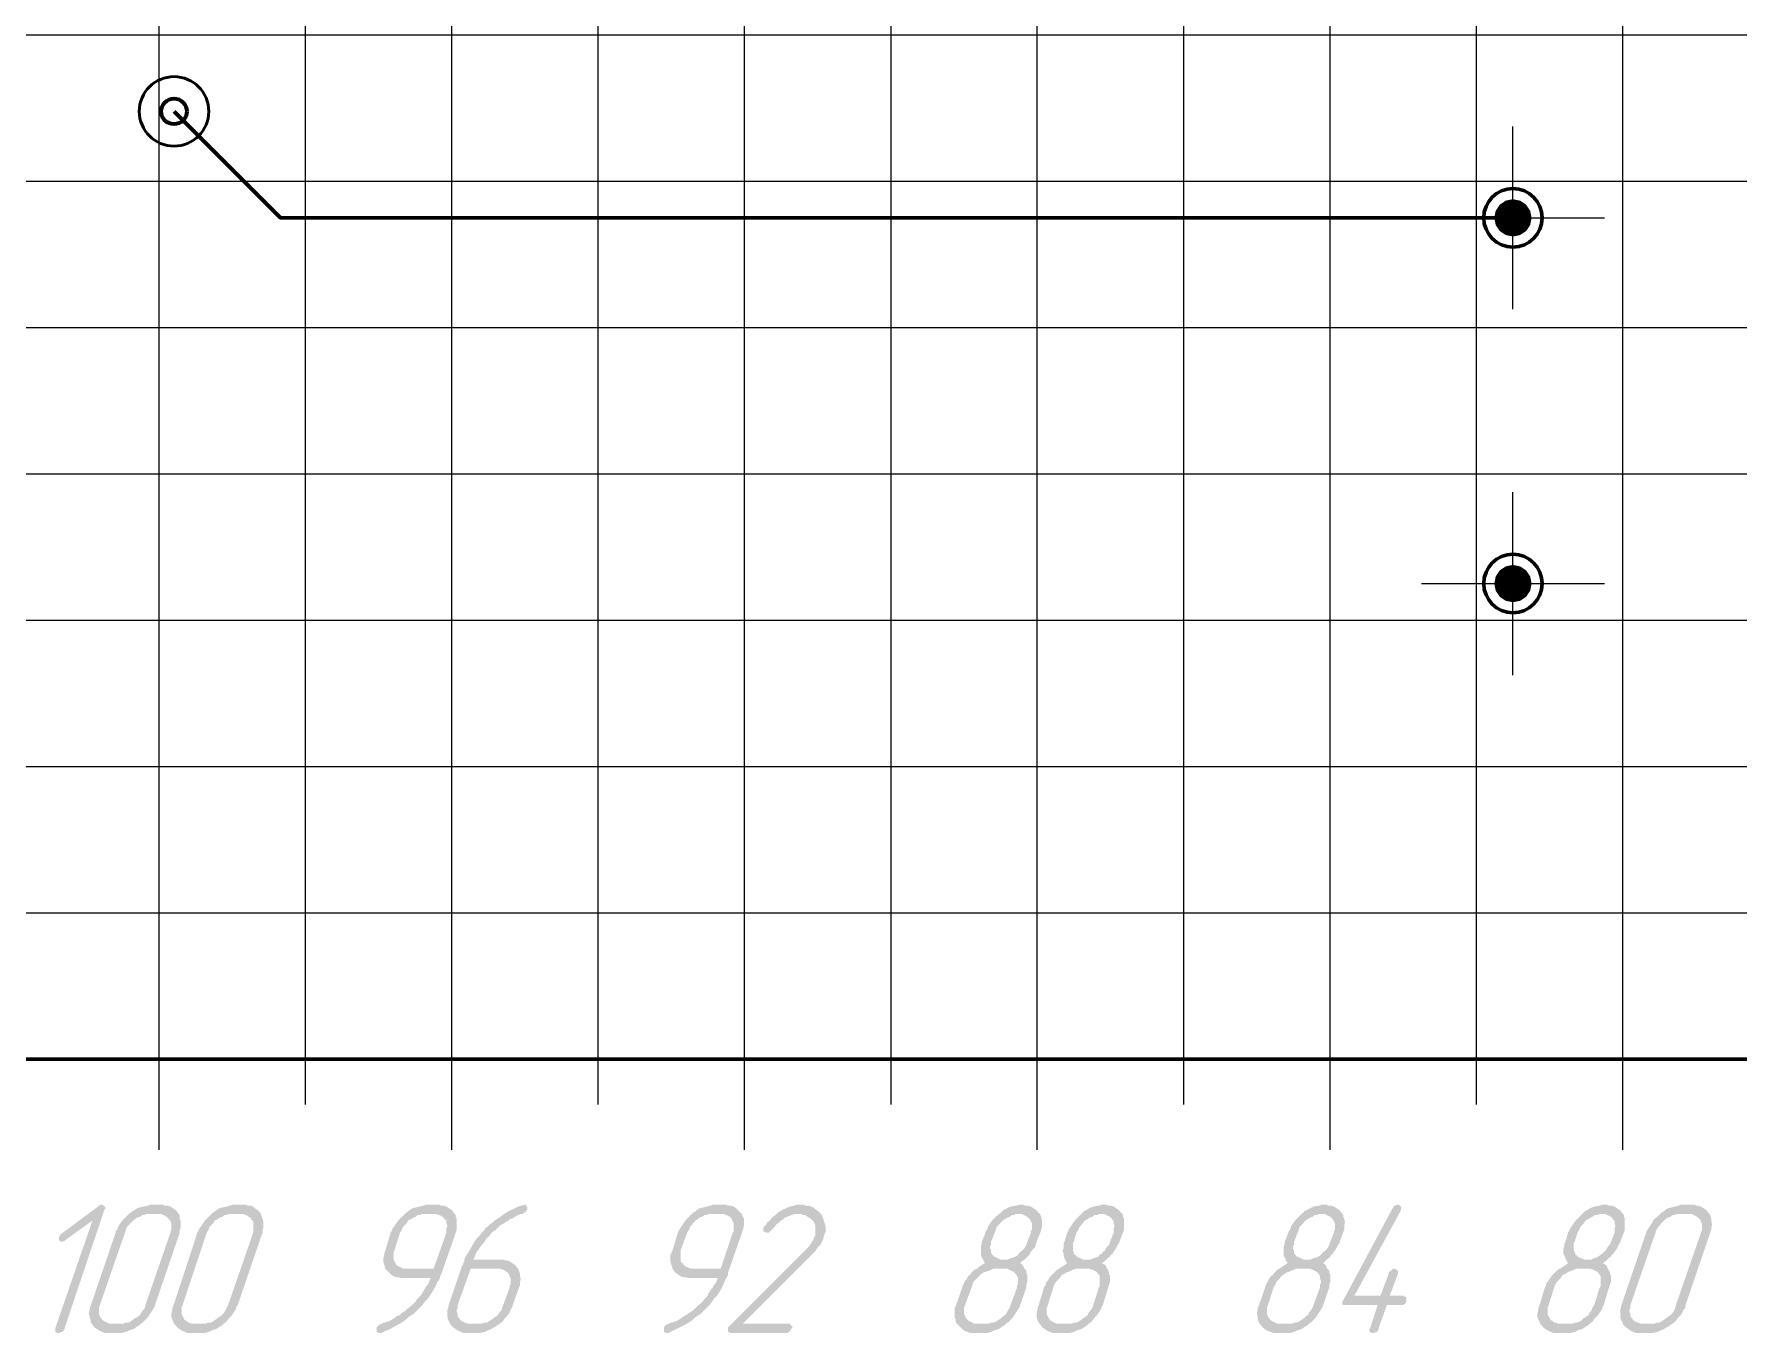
# Paper-space layout 'Layout1' of a CAD drawing. Extents: x -1 to 840, y -1 to 593.
# Drawn here: x 545.93 to 592.54, y 323.7 to 359.21 of the extents above; entities that cross this region are included whole.
import ezdxf

# ---------------------------------------------------------------- set-up
doc = ezdxf.new("R2010")
doc.units = 0
doc.header["$MEASUREMENT"] = 0
doc.layers.add('PDF _Геометрия', color=7, linetype='CONTINUOUS')
doc.layers.add('PDF _Сплошная заливка', color=7, linetype='CONTINUOUS')

psp = doc.layouts.get("Layout1")

# ---------------------------------------------------------------- hatches: boundary and pattern name
at = {"layer": 'PDF _Сплошная заливка', "true_color": 0xffffff, "transparency": 33554559}
for points in [[(586.361, 354.698), (586.165, 354.659), (586, 354.548), (585.889, 354.383), (585.851, 354.188), (586.361, 354.188)], [(585.851, 354.188), (585.889, 353.992), (586, 353.827), (586.165, 353.717), (586.361, 353.678), (586.361, 354.188)], [(586.361, 353.678), (586.556, 353.717), (586.721, 353.827), (586.832, 353.992), (586.871, 354.188), (586.361, 354.188)], [(586.361, 344.698), (586.165, 344.659), (586, 344.548), (585.889, 344.383), (585.851, 344.188), (586.361, 344.188)], [(585.851, 344.188), (585.889, 343.993), (586, 343.827), (586.165, 343.717), (586.361, 343.678), (586.361, 344.188)], [(586.361, 343.678), (586.556, 343.717), (586.721, 343.827), (586.832, 343.993), (586.871, 344.188), (586.361, 344.188)]]:
    psp.add_hatch(color=7, dxfattribs=at).paths.add_polyline_path(points)
at = {"layer": 'PDF _Сплошная заливка', "transparency": 33554559}
for points in [[(586.361, 354.188), (586.871, 354.188), (586.832, 354.383), (586.721, 354.548), (586.556, 354.659), (586.361, 354.698)], [(586.361, 344.188), (586.871, 344.188), (586.832, 344.383), (586.721, 344.548), (586.556, 344.659), (586.361, 344.698)], [(547.806, 327.205), (547.832, 327.179), (547.857, 327.154), (547.857, 327.154), (547.882, 327.154), (547.882, 327.103), (547.857, 327.078), (546.765, 323.827), (546.765, 323.801), (546.739, 323.801), (546.739, 323.75), (546.688, 323.725), (546.688, 323.725), (546.663, 323.725), (546.638, 323.7), (546.587, 323.7), (546.587, 323.7), (546.587, 323.7), (546.561, 323.7), (546.511, 323.725), (546.511, 323.725), (546.511, 323.75), (546.511, 323.776), (546.511, 323.801), (546.511, 323.827), (547.527, 326.773), (546.79, 326.24), (546.79, 326.24), (546.765, 326.214), (546.739, 326.214), (546.714, 326.189), (546.688, 326.189), (546.663, 326.214), (546.638, 326.214), (546.612, 326.24), (546.612, 326.24), (546.612, 326.265), (546.612, 326.29), (546.612, 326.316), (546.612, 326.341), (546.638, 326.341), (546.638, 326.367), (546.688, 326.417), (547.679, 327.154), (547.705, 327.179), (547.705, 327.179), (547.755, 327.205), (547.781, 327.205)], [(566.936, 327.205), (566.987, 327.205), (567.012, 327.179), (567.088, 327.179), (567.19, 327.154), (567.266, 327.103), (567.368, 327.027), (567.393, 327.002), (567.444, 326.951), (567.444, 326.951), (567.444, 326.951), (567.469, 326.925), (567.469, 326.9), (567.495, 326.849), (567.52, 326.773), (567.546, 326.697), (567.571, 326.595), (567.571, 326.519), (567.571, 326.468), (567.546, 326.417), (567.52, 326.341), (567.52, 326.341), (567.52, 326.316), (567.52, 326.29), (567.495, 326.265), (567.495, 326.24), (567.469, 326.189), (567.419, 326.087), (567.393, 326.087), (567.393, 326.087), (567.368, 326.062), (567.342, 326.011), (567.317, 325.985), (567.292, 325.935), (567.241, 325.884), (567.19, 325.833), (565.31, 323.953), (566.58, 323.953), (566.58, 323.953), (566.606, 323.928), (566.631, 323.903), (566.631, 323.903), (566.656, 323.877), (566.656, 323.852), (566.656, 323.827), (566.631, 323.827), (566.631, 323.801), (566.606, 323.776), (566.58, 323.725), (566.58, 323.725), (566.555, 323.725), (566.529, 323.7), (566.479, 323.7), (564.98, 323.7), (564.954, 323.7), (564.929, 323.725), (564.904, 323.725), (564.904, 323.75), (564.904, 323.776), (564.904, 323.801), (564.904, 323.827), (564.904, 323.827), (564.904, 323.852), (564.954, 323.903), (567.038, 325.985), (567.114, 326.062), (567.19, 326.163), (567.19, 326.163), (567.19, 326.163), (567.19, 326.189), (567.215, 326.214), (567.241, 326.265), (567.266, 326.341), (567.266, 326.341), (567.292, 326.341), (567.292, 326.392), (567.292, 326.443), (567.292, 326.493), (567.292, 326.544), (567.292, 326.621), (567.266, 326.697), (567.241, 326.748), (567.215, 326.773), (567.215, 326.773), (567.19, 326.798), (567.19, 326.798), (567.165, 326.824), (567.114, 326.849), (567.038, 326.9), (567.038, 326.9), (567.038, 326.9), (567.012, 326.925), (566.987, 326.925), (566.936, 326.925), (566.911, 326.951), (566.809, 326.951), (566.783, 326.951), (566.758, 326.951), (566.707, 326.951), (566.656, 326.925), (566.58, 326.9), (566.529, 326.874), (566.453, 326.849), (566.453, 326.849), (566.428, 326.824), (566.402, 326.798), (566.352, 326.773), (566.301, 326.722), (566.225, 326.671), (566.174, 326.595), (566.098, 326.519), (566.098, 326.519), (566.098, 326.493), (566.072, 326.493), (566.047, 326.468), (566.047, 326.468), (566.021, 326.443), (565.996, 326.443), (565.971, 326.443), (565.945, 326.443), (565.945, 326.443), (565.92, 326.468), (565.894, 326.468), (565.869, 326.468), (565.869, 326.493), (565.869, 326.519), (565.869, 326.57), (565.894, 326.621), (565.894, 326.621), (565.92, 326.621), (565.92, 326.646), (565.945, 326.646), (565.971, 326.722), (566.047, 326.773), (566.098, 326.849), (566.199, 326.925), (566.275, 327.002), (566.377, 327.052), (566.377, 327.052), (566.402, 327.078), (566.428, 327.078), (566.479, 327.103), (566.529, 327.129), (566.606, 327.154), (566.707, 327.179), (566.783, 327.205), (566.885, 327.205), (566.911, 327.205)], [(583.246, 327.205), (583.271, 327.179), (583.297, 327.154), (583.297, 327.154), (583.297, 327.154), (583.297, 327.103), (583.297, 327.078), (583.297, 327.052), (582.026, 324.715), (582.738, 324.715), (582.966, 325.325), (582.966, 325.325), (582.966, 325.351), (582.992, 325.376), (583.017, 325.401), (583.043, 325.401), (583.043, 325.427), (583.093, 325.452), (583.119, 325.452), (583.144, 325.452), (583.144, 325.452), (583.17, 325.427), (583.195, 325.427), (583.195, 325.401), (583.22, 325.401), (583.22, 325.376), (583.22, 325.325), (582.992, 324.715), (583.373, 324.715), (583.398, 324.69), (583.424, 324.69), (583.449, 324.665), (583.449, 324.665), (583.449, 324.639), (583.449, 324.614), (583.449, 324.589), (583.449, 324.563), (583.449, 324.563), (583.424, 324.512), (583.398, 324.487), (583.373, 324.487), (583.373, 324.462), (583.322, 324.462), (583.297, 324.462), (582.916, 324.462), (582.687, 323.827), (582.687, 323.801), (582.687, 323.801), (582.661, 323.75), (582.636, 323.725), (582.611, 323.725), (582.611, 323.725), (582.56, 323.7), (582.534, 323.7), (582.509, 323.7), (582.509, 323.7), (582.484, 323.7), (582.458, 323.725), (582.458, 323.725), (582.433, 323.75), (582.433, 323.776), (582.433, 323.801), (582.458, 323.827), (582.661, 324.462), (581.772, 324.462), (581.747, 324.462), (581.721, 324.462), (581.696, 324.487), (581.696, 324.487), (581.696, 324.512), (581.696, 324.538), (581.696, 324.563), (581.721, 324.589), (583.068, 327.103), (583.068, 327.103), (583.093, 327.129), (583.093, 327.154), (583.119, 327.179), (583.22, 327.205), (583.22, 327.205)]]:
    psp.add_hatch(color=256, dxfattribs=at).paths.add_polyline_path(points)
h = psp.add_hatch(color=256, dxfattribs=at)
h.paths.add_polyline_path([(549.33, 326.951), (549.051, 326.951), (549, 326.951), (548.949, 326.925), (548.899, 326.925), (548.822, 326.874), (548.746, 326.849), (548.67, 326.798), (548.67, 326.798), (548.645, 326.773), (548.619, 326.748), (548.568, 326.697), (548.517, 326.646), (548.467, 326.595), (548.441, 326.519), (548.416, 326.443), (547.73, 324.462), (547.73, 324.436), (547.705, 324.411), (547.705, 324.385), (547.705, 324.334), (547.705, 324.284), (547.705, 324.208), (547.73, 324.157), (547.755, 324.106), (547.755, 324.106), (547.781, 324.081), (547.806, 324.055), (547.832, 324.03), (547.882, 324.004), (547.933, 323.979), (547.984, 323.953), (548.06, 323.953), (548.34, 323.953), (548.365, 323.953), (548.441, 323.979), (548.492, 323.979), (548.568, 324.004), (548.619, 324.055), (548.695, 324.106), (548.721, 324.106), (548.746, 324.131), (548.772, 324.157), (548.822, 324.182), (548.848, 324.233), (548.899, 324.309), (548.949, 324.36), (548.975, 324.462), (549.661, 326.443), (549.661, 326.468), (549.661, 326.493), (549.686, 326.519), (549.686, 326.57), (549.686, 326.621), (549.686, 326.671), (549.661, 326.748), (549.635, 326.798), (549.61, 326.798), (549.61, 326.824), (549.585, 326.849), (549.559, 326.874), (549.508, 326.9), (549.457, 326.925), (549.407, 326.951)], flags=0)
h.paths.add_polyline_path([(549.457, 327.205), (549.508, 327.179), (549.585, 327.179), (549.661, 327.154), (549.737, 327.103), (549.813, 327.052), (549.864, 326.976), (549.864, 326.976), (549.889, 326.951), (549.915, 326.9), (549.915, 326.824), (549.94, 326.748), (549.94, 326.671), (549.94, 326.57), (549.915, 326.519), (549.915, 326.443), (549.229, 324.436), (549.229, 324.436), (549.229, 324.436), (549.229, 324.411), (549.203, 324.385), (549.178, 324.334), (549.127, 324.258), (549.076, 324.182), (549.026, 324.106), (548.924, 324.004), (548.822, 323.928), (548.822, 323.928), (548.822, 323.903), (548.797, 323.903), (548.772, 323.877), (548.746, 323.877), (548.721, 323.852), (548.645, 323.801), (548.543, 323.776), (548.441, 323.725), (548.34, 323.7), (548.213, 323.7), (547.933, 323.7), (547.933, 323.7), (547.857, 323.7), (547.806, 323.725), (547.73, 323.75), (547.654, 323.801), (547.578, 323.852), (547.527, 323.928), (547.527, 323.928), (547.501, 323.953), (547.476, 324.004), (547.476, 324.055), (547.451, 324.131), (547.425, 324.233), (547.451, 324.334), (547.451, 324.385), (547.476, 324.436), (548.162, 326.443), (548.162, 326.468), (548.162, 326.468), (548.162, 326.493), (548.187, 326.493), (548.213, 326.544), (548.238, 326.621), (548.289, 326.697), (548.365, 326.798), (548.441, 326.874), (548.543, 326.976), (548.568, 326.976), (548.568, 326.976), (548.594, 327.002), (548.594, 327.002), (548.619, 327.027), (548.67, 327.052), (548.746, 327.103), (548.822, 327.129), (548.924, 327.154), (549.051, 327.179), (549.102, 327.205), (549.432, 327.205)], flags=0)
h = psp.add_hatch(color=256, dxfattribs=at)
h.paths.add_polyline_path([(551.566, 326.951), (551.287, 326.951), (551.261, 326.951), (551.185, 326.925), (551.134, 326.925), (551.083, 326.874), (551.007, 326.849), (550.931, 326.798), (550.906, 326.798), (550.88, 326.773), (550.855, 326.748), (550.829, 326.697), (550.779, 326.646), (550.728, 326.595), (550.702, 326.519), (550.651, 326.443), (549.991, 324.462), (549.991, 324.436), (549.966, 324.411), (549.966, 324.385), (549.966, 324.334), (549.966, 324.284), (549.966, 324.208), (549.991, 324.157), (550.016, 324.106), (550.016, 324.106), (550.042, 324.081), (550.042, 324.055), (550.093, 324.03), (550.118, 324.004), (550.169, 323.979), (550.245, 323.953), (550.321, 323.953), (550.601, 323.953), (550.626, 323.953), (550.677, 323.979), (550.753, 323.979), (550.804, 324.004), (550.88, 324.055), (550.956, 324.106), (550.956, 324.106), (550.982, 324.131), (551.033, 324.157), (551.058, 324.182), (551.109, 324.233), (551.16, 324.309), (551.185, 324.36), (551.236, 324.462), (551.922, 326.443), (551.922, 326.468), (551.922, 326.493), (551.922, 326.519), (551.922, 326.57), (551.922, 326.621), (551.922, 326.671), (551.922, 326.748), (551.871, 326.798), (551.871, 326.798), (551.871, 326.824), (551.846, 326.849), (551.795, 326.874), (551.769, 326.9), (551.719, 326.925), (551.642, 326.951)], flags=0)
h.paths.add_polyline_path([(551.719, 327.205), (551.769, 327.179), (551.846, 327.179), (551.922, 327.154), (551.973, 327.103), (552.049, 327.052), (552.125, 326.976), (552.125, 326.976), (552.125, 326.951), (552.15, 326.9), (552.176, 326.824), (552.201, 326.748), (552.201, 326.671), (552.201, 326.57), (552.176, 326.519), (552.176, 326.443), (551.49, 324.436), (551.49, 324.436), (551.464, 324.436), (551.464, 324.411), (551.464, 324.385), (551.439, 324.334), (551.388, 324.258), (551.337, 324.182), (551.261, 324.106), (551.185, 324.004), (551.083, 323.928), (551.083, 323.928), (551.083, 323.903), (551.058, 323.903), (551.033, 323.877), (551.007, 323.877), (550.982, 323.852), (550.906, 323.801), (550.804, 323.776), (550.702, 323.725), (550.601, 323.7), (550.474, 323.7), (550.194, 323.7), (550.169, 323.7), (550.118, 323.7), (550.067, 323.725), (549.991, 323.75), (549.915, 323.801), (549.839, 323.852), (549.788, 323.928), (549.762, 323.928), (549.762, 323.953), (549.737, 324.004), (549.712, 324.055), (549.686, 324.131), (549.686, 324.233), (549.712, 324.334), (549.712, 324.385), (549.737, 324.436), (550.397, 326.443), (550.397, 326.468), (550.423, 326.468), (550.423, 326.493), (550.423, 326.493), (550.448, 326.544), (550.499, 326.621), (550.55, 326.697), (550.626, 326.798), (550.702, 326.874), (550.804, 326.976), (550.804, 326.976), (550.829, 326.976), (550.829, 327.002), (550.855, 327.002), (550.88, 327.027), (550.906, 327.052), (550.982, 327.103), (551.083, 327.129), (551.185, 327.154), (551.287, 327.179), (551.363, 327.205), (551.693, 327.205)], flags=0)
h = psp.add_hatch(color=256, dxfattribs=at)
h.paths.add_polyline_path([(556.876, 326.951), (556.571, 326.951), (556.545, 326.951), (556.469, 326.925), (556.418, 326.925), (556.368, 326.874), (556.291, 326.849), (556.215, 326.798), (556.19, 326.798), (556.164, 326.773), (556.139, 326.748), (556.114, 326.697), (556.063, 326.646), (556.012, 326.595), (555.986, 326.519), (555.936, 326.443), (555.783, 325.96), (555.783, 325.935), (555.758, 325.909), (555.758, 325.884), (555.758, 325.833), (555.758, 325.782), (555.758, 325.706), (555.783, 325.655), (555.809, 325.604), (555.809, 325.604), (555.834, 325.579), (555.834, 325.554), (555.885, 325.528), (555.936, 325.503), (555.986, 325.478), (556.037, 325.452), (556.114, 325.452), (556.85, 325.452), (557.206, 326.443), (557.206, 326.468), (557.206, 326.493), (557.206, 326.519), (557.206, 326.57), (557.231, 326.621), (557.206, 326.697), (557.206, 326.748), (557.18, 326.798), (557.155, 326.798), (557.155, 326.824), (557.13, 326.849), (557.104, 326.874), (557.054, 326.9), (557.003, 326.925), (556.927, 326.951)], flags=0)
h.paths.add_polyline_path([(557.003, 327.205), (557.054, 327.179), (557.13, 327.179), (557.206, 327.154), (557.282, 327.103), (557.358, 327.052), (557.409, 326.976), (557.409, 326.976), (557.409, 326.976), (557.435, 326.951), (557.46, 326.925), (557.46, 326.874), (557.485, 326.824), (557.485, 326.798), (557.485, 326.748), (557.485, 326.621), (557.485, 326.519), (557.46, 326.443), (557.079, 325.351), (557.079, 325.325), (557.054, 325.325), (557.054, 325.274), (557.028, 325.249), (557.028, 325.198), (557.003, 325.147), (556.952, 325.097), (556.927, 325.02), (556.85, 324.868), (556.749, 324.715), (556.698, 324.639), (556.622, 324.563), (556.545, 324.462), (556.469, 324.385), (556.469, 324.385), (556.444, 324.36), (556.418, 324.334), (556.393, 324.309), (556.342, 324.258), (556.291, 324.208), (556.241, 324.182), (556.164, 324.131), (556.088, 324.055), (556.012, 324.004), (555.936, 323.953), (555.834, 323.903), (555.656, 323.801), (555.529, 323.75), (555.428, 323.7), (555.377, 323.7), (555.377, 323.7), (555.351, 323.7), (555.326, 323.725), (555.301, 323.725), (555.301, 323.75), (555.301, 323.776), (555.301, 323.801), (555.301, 323.827), (555.301, 323.827), (555.301, 323.852), (555.326, 323.877), (555.326, 323.903), (555.351, 323.903), (555.351, 323.903), (555.377, 323.928), (555.428, 323.953), (555.428, 323.953), (555.428, 323.953), (555.453, 323.953), (555.478, 323.979), (555.529, 323.979), (555.555, 324.004), (555.605, 324.004), (555.656, 324.03), (555.783, 324.106), (555.809, 324.131), (555.885, 324.182), (555.91, 324.182), (555.936, 324.182), (555.961, 324.233), (556.012, 324.258), (556.088, 324.309), (556.139, 324.36), (556.241, 324.436), (556.317, 324.512), (556.317, 324.512), (556.342, 324.538), (556.368, 324.563), (556.393, 324.614), (556.444, 324.665), (556.495, 324.715), (556.545, 324.792), (556.571, 324.842), (556.596, 324.868), (556.596, 324.893), (556.622, 324.919), (556.647, 324.97), (556.698, 325.02), (556.723, 325.071), (556.749, 325.147), (556.774, 325.198), (555.986, 325.198), (555.961, 325.198), (555.91, 325.223), (555.834, 325.223), (555.758, 325.249), (555.682, 325.3), (555.631, 325.351), (555.555, 325.427), (555.555, 325.427), (555.529, 325.452), (555.529, 325.503), (555.504, 325.554), (555.478, 325.655), (555.478, 325.732), (555.504, 325.833), (555.504, 325.884), (555.529, 325.935), (555.682, 326.443), (555.682, 326.468), (555.707, 326.468), (555.707, 326.493), (555.707, 326.493), (555.732, 326.544), (555.783, 326.621), (555.834, 326.697), (555.91, 326.798), (555.986, 326.874), (556.088, 326.976), (556.088, 326.976), (556.114, 326.976), (556.114, 327.002), (556.139, 327.002), (556.164, 327.027), (556.19, 327.052), (556.266, 327.103), (556.368, 327.129), (556.469, 327.154), (556.571, 327.179), (556.647, 327.205), (556.977, 327.205)], flags=0)
h = psp.add_hatch(color=256, dxfattribs=at)
h.paths.add_polyline_path([(558.603, 325.452), (557.866, 325.452), (557.511, 324.462), (557.511, 324.436), (557.511, 324.411), (557.511, 324.385), (557.485, 324.334), (557.485, 324.284), (557.511, 324.208), (557.511, 324.157), (557.536, 324.106), (557.562, 324.106), (557.562, 324.081), (557.587, 324.055), (557.612, 324.03), (557.663, 324.004), (557.714, 323.979), (557.79, 323.953), (557.841, 323.953), (558.146, 323.953), (558.171, 323.953), (558.222, 323.979), (558.298, 323.979), (558.349, 324.004), (558.425, 324.055), (558.502, 324.106), (558.502, 324.106), (558.527, 324.131), (558.578, 324.157), (558.603, 324.182), (558.654, 324.258), (558.705, 324.309), (558.73, 324.385), (558.756, 324.462), (558.933, 324.944), (558.933, 324.97), (558.933, 324.995), (558.959, 325.02), (558.959, 325.071), (558.959, 325.122), (558.959, 325.198), (558.933, 325.249), (558.908, 325.3), (558.908, 325.3), (558.908, 325.325), (558.883, 325.351), (558.832, 325.376), (558.806, 325.401), (558.756, 325.427), (558.679, 325.452)], flags=0)
h.paths.add_polyline_path([(559.365, 327.205), (559.391, 327.179), (559.391, 327.154), (559.416, 327.154), (559.416, 327.129), (559.416, 327.103), (559.416, 327.078), (559.416, 327.078), (559.391, 327.052), (559.391, 327.027), (559.365, 327.002), (559.365, 327.002), (559.34, 327.002), (559.314, 326.976), (559.289, 326.951), (559.238, 326.951), (559.162, 326.925), (559.035, 326.849), (559.035, 326.849), (559.035, 326.849), (559.01, 326.824), (558.959, 326.824), (558.933, 326.798), (558.908, 326.773), (558.806, 326.722), (558.806, 326.722), (558.781, 326.697), (558.73, 326.671), (558.679, 326.646), (558.629, 326.595), (558.552, 326.519), (558.476, 326.468), (558.4, 326.392), (558.4, 326.367), (558.375, 326.367), (558.349, 326.316), (558.298, 326.29), (558.273, 326.24), (558.222, 326.163), (558.171, 326.112), (558.12, 326.036), (558.12, 326.036), (558.095, 326.011), (558.095, 325.985), (558.044, 325.935), (558.019, 325.884), (557.993, 325.833), (557.968, 325.757), (557.943, 325.706), (558.73, 325.706), (558.756, 325.706), (558.806, 325.681), (558.857, 325.681), (558.933, 325.655), (559.01, 325.604), (559.086, 325.554), (559.137, 325.478), (559.162, 325.478), (559.162, 325.452), (559.188, 325.401), (559.213, 325.325), (559.213, 325.249), (559.238, 325.173), (559.213, 325.071), (559.213, 324.995), (559.188, 324.944), (559.01, 324.436), (559.01, 324.436), (559.01, 324.436), (559.01, 324.411), (558.984, 324.385), (558.959, 324.334), (558.933, 324.258), (558.883, 324.182), (558.806, 324.106), (558.73, 324.004), (558.629, 323.928), (558.603, 323.928), (558.603, 323.903), (558.578, 323.903), (558.578, 323.877), (558.552, 323.877), (558.502, 323.852), (558.425, 323.801), (558.349, 323.776), (558.248, 323.725), (558.12, 323.7), (558.019, 323.7), (557.739, 323.7), (557.714, 323.7), (557.663, 323.7), (557.612, 323.725), (557.536, 323.75), (557.46, 323.801), (557.384, 323.852), (557.308, 323.928), (557.308, 323.928), (557.308, 323.953), (557.282, 324.004), (557.257, 324.055), (557.231, 324.131), (557.231, 324.233), (557.231, 324.334), (557.257, 324.385), (557.257, 324.436), (557.638, 325.554), (557.638, 325.554), (557.663, 325.579), (557.663, 325.604), (557.689, 325.655), (557.689, 325.706), (557.714, 325.757), (557.739, 325.808), (557.79, 325.884), (557.866, 326.011), (557.968, 326.189), (558.019, 326.265), (558.095, 326.341), (558.171, 326.443), (558.248, 326.519), (558.248, 326.519), (558.248, 326.544), (558.273, 326.57), (558.324, 326.595), (558.349, 326.621), (558.4, 326.671), (558.476, 326.722), (558.527, 326.773), (558.603, 326.824), (558.679, 326.874), (558.781, 326.951), (558.857, 327.002), (559.06, 327.103), (559.162, 327.154), (559.264, 327.179), (559.34, 327.205), (559.34, 327.205)], flags=0)
h = psp.add_hatch(color=256, dxfattribs=at)
h.paths.add_polyline_path([(564.7, 326.951), (564.421, 326.951), (564.37, 326.951), (564.319, 326.925), (564.268, 326.925), (564.192, 326.874), (564.116, 326.849), (564.065, 326.798), (564.04, 326.798), (564.014, 326.773), (563.989, 326.748), (563.938, 326.697), (563.913, 326.646), (563.862, 326.595), (563.837, 326.519), (563.786, 326.443), (563.608, 325.96), (563.608, 325.935), (563.608, 325.909), (563.608, 325.884), (563.608, 325.833), (563.608, 325.782), (563.608, 325.706), (563.608, 325.655), (563.659, 325.604), (563.659, 325.604), (563.684, 325.579), (563.684, 325.554), (563.735, 325.528), (563.76, 325.503), (563.837, 325.478), (563.887, 325.452), (563.938, 325.452), (564.7, 325.452), (565.031, 326.443), (565.056, 326.468), (565.056, 326.493), (565.056, 326.519), (565.056, 326.57), (565.056, 326.621), (565.056, 326.697), (565.031, 326.748), (565.005, 326.798), (565.005, 326.798), (565.005, 326.824), (564.98, 326.849), (564.954, 326.874), (564.904, 326.9), (564.853, 326.925), (564.777, 326.951)], flags=0)
h.paths.add_polyline_path([(564.853, 327.205), (564.904, 327.179), (564.98, 327.179), (565.056, 327.154), (565.132, 327.103), (565.183, 327.052), (565.259, 326.976), (565.259, 326.976), (565.259, 326.976), (565.285, 326.951), (565.285, 326.925), (565.31, 326.874), (565.335, 326.824), (565.335, 326.798), (565.335, 326.748), (565.335, 326.621), (565.31, 326.519), (565.285, 326.443), (564.904, 325.351), (564.904, 325.325), (564.904, 325.325), (564.904, 325.274), (564.878, 325.249), (564.853, 325.198), (564.827, 325.147), (564.802, 325.097), (564.777, 325.02), (564.7, 324.868), (564.599, 324.715), (564.522, 324.639), (564.472, 324.563), (564.395, 324.462), (564.319, 324.385), (564.319, 324.385), (564.294, 324.36), (564.268, 324.334), (564.243, 324.309), (564.192, 324.258), (564.141, 324.208), (564.091, 324.182), (564.014, 324.131), (563.938, 324.055), (563.862, 324.004), (563.786, 323.953), (563.684, 323.903), (563.481, 323.801), (563.379, 323.75), (563.278, 323.7), (563.227, 323.7), (563.227, 323.7), (563.201, 323.7), (563.176, 323.725), (563.151, 323.725), (563.151, 323.75), (563.151, 323.776), (563.151, 323.801), (563.151, 323.827), (563.151, 323.827), (563.151, 323.852), (563.176, 323.877), (563.176, 323.903), (563.176, 323.903), (563.201, 323.903), (563.227, 323.928), (563.278, 323.953), (563.278, 323.953), (563.278, 323.953), (563.303, 323.953), (563.328, 323.979), (563.379, 323.979), (563.405, 324.004), (563.456, 324.004), (563.506, 324.03), (563.633, 324.106), (563.659, 324.131), (563.735, 324.182), (563.76, 324.182), (563.76, 324.182), (563.811, 324.233), (563.862, 324.258), (563.938, 324.309), (563.989, 324.36), (564.065, 324.436), (564.167, 324.512), (564.167, 324.512), (564.192, 324.538), (564.218, 324.563), (564.243, 324.614), (564.294, 324.665), (564.345, 324.715), (564.37, 324.792), (564.421, 324.842), (564.421, 324.868), (564.446, 324.893), (564.472, 324.919), (564.497, 324.97), (564.522, 325.02), (564.573, 325.071), (564.599, 325.147), (564.624, 325.198), (563.837, 325.198), (563.811, 325.198), (563.76, 325.223), (563.684, 325.223), (563.608, 325.249), (563.532, 325.3), (563.456, 325.351), (563.405, 325.427), (563.405, 325.427), (563.379, 325.452), (563.379, 325.503), (563.354, 325.554), (563.328, 325.655), (563.328, 325.732), (563.328, 325.833), (563.354, 325.884), (563.379, 325.935), (563.532, 326.443), (563.532, 326.468), (563.557, 326.468), (563.557, 326.493), (563.557, 326.493), (563.583, 326.544), (563.633, 326.621), (563.684, 326.697), (563.76, 326.798), (563.837, 326.874), (563.938, 326.976), (563.938, 326.976), (563.938, 326.976), (563.964, 327.002), (563.989, 327.002), (564.014, 327.027), (564.04, 327.052), (564.116, 327.103), (564.218, 327.129), (564.319, 327.154), (564.421, 327.179), (564.497, 327.205), (564.827, 327.205)], flags=0)
h = psp.add_hatch(color=256, dxfattribs=at)
h.paths.add_polyline_path([(572.855, 326.951), (572.83, 326.951), (572.779, 326.951), (572.728, 326.925), (572.677, 326.925), (572.601, 326.874), (572.525, 326.849), (572.449, 326.798), (572.449, 326.798), (572.423, 326.773), (572.398, 326.748), (572.347, 326.697), (572.296, 326.646), (572.246, 326.595), (572.22, 326.519), (572.195, 326.443), (572.093, 326.189), (572.093, 326.189), (572.093, 326.163), (572.093, 326.112), (572.068, 326.062), (572.068, 326.011), (572.093, 325.96), (572.093, 325.909), (572.119, 325.833), (572.119, 325.833), (572.144, 325.833), (572.169, 325.782), (572.195, 325.782), (572.246, 325.757), (572.296, 325.732), (572.347, 325.706), (572.423, 325.706), (572.474, 325.706), (572.5, 325.706), (572.55, 325.706), (572.601, 325.732), (572.677, 325.757), (572.754, 325.782), (572.83, 325.833), (572.83, 325.859), (572.855, 325.859), (572.881, 325.909), (572.931, 325.935), (572.982, 325.985), (573.033, 326.062), (573.058, 326.112), (573.084, 326.189), (573.185, 326.443), (573.185, 326.468), (573.185, 326.493), (573.211, 326.519), (573.211, 326.57), (573.211, 326.621), (573.211, 326.697), (573.185, 326.748), (573.16, 326.798), (573.16, 326.798), (573.135, 326.824), (573.109, 326.849), (573.084, 326.874), (573.033, 326.9), (572.982, 326.925), (572.931, 326.951)], flags=0)
h.paths.add_polyline_path([(572.474, 325.452), (572.195, 325.452), (572.144, 325.452), (572.093, 325.427), (572.042, 325.401), (571.966, 325.376), (571.89, 325.351), (571.814, 325.3), (571.814, 325.3), (571.788, 325.274), (571.763, 325.249), (571.712, 325.198), (571.661, 325.147), (571.61, 325.097), (571.585, 325.02), (571.56, 324.944), (571.382, 324.462), (571.382, 324.436), (571.356, 324.411), (571.356, 324.385), (571.356, 324.334), (571.356, 324.284), (571.356, 324.208), (571.382, 324.157), (571.407, 324.106), (571.407, 324.106), (571.433, 324.081), (571.458, 324.055), (571.483, 324.03), (571.534, 324.004), (571.585, 323.979), (571.636, 323.953), (571.712, 323.953), (571.991, 323.953), (572.042, 323.953), (572.093, 323.979), (572.144, 323.979), (572.22, 324.004), (572.296, 324.055), (572.373, 324.106), (572.373, 324.106), (572.398, 324.131), (572.423, 324.157), (572.474, 324.182), (572.525, 324.258), (572.55, 324.309), (572.601, 324.385), (572.627, 324.462), (572.804, 324.944), (572.804, 324.97), (572.804, 324.995), (572.83, 325.02), (572.83, 325.071), (572.83, 325.122), (572.83, 325.198), (572.804, 325.249), (572.779, 325.3), (572.779, 325.3), (572.754, 325.325), (572.728, 325.351), (572.703, 325.376), (572.652, 325.401), (572.601, 325.427), (572.55, 325.452)], flags=0)
h.paths.add_polyline_path([(572.982, 327.205), (573.033, 327.179), (573.109, 327.179), (573.185, 327.154), (573.262, 327.103), (573.338, 327.052), (573.389, 326.976), (573.414, 326.976), (573.414, 326.976), (573.44, 326.951), (573.44, 326.925), (573.465, 326.874), (573.465, 326.824), (573.49, 326.798), (573.49, 326.748), (573.49, 326.621), (573.465, 326.519), (573.44, 326.443), (573.338, 326.189), (573.338, 326.189), (573.338, 326.163), (573.313, 326.138), (573.313, 326.087), (573.287, 326.036), (573.236, 325.985), (573.16, 325.884), (573.16, 325.859), (573.16, 325.859), (573.135, 325.833), (573.084, 325.782), (573.058, 325.757), (573.008, 325.706), (572.931, 325.655), (572.881, 325.604), (572.881, 325.604), (572.906, 325.604), (572.931, 325.579), (572.957, 325.554), (572.982, 325.503), (573.008, 325.452), (573.058, 325.401), (573.058, 325.351), (573.058, 325.325), (573.084, 325.3), (573.084, 325.274), (573.084, 325.223), (573.084, 325.173), (573.084, 325.097), (573.058, 325.02), (573.058, 324.944), (572.881, 324.436), (572.881, 324.436), (572.881, 324.436), (572.881, 324.411), (572.855, 324.385), (572.83, 324.334), (572.779, 324.258), (572.728, 324.182), (572.677, 324.106), (572.576, 324.004), (572.474, 323.928), (572.474, 323.928), (572.474, 323.903), (572.449, 323.903), (572.423, 323.877), (572.398, 323.877), (572.373, 323.852), (572.296, 323.801), (572.195, 323.776), (572.093, 323.725), (571.991, 323.7), (571.864, 323.7), (571.61, 323.7), (571.585, 323.7), (571.534, 323.7), (571.458, 323.725), (571.382, 323.75), (571.306, 323.801), (571.255, 323.852), (571.179, 323.928), (571.179, 323.928), (571.153, 323.953), (571.128, 324.004), (571.128, 324.055), (571.102, 324.131), (571.102, 324.233), (571.102, 324.334), (571.102, 324.385), (571.128, 324.436), (571.306, 324.944), (571.306, 324.97), (571.306, 324.97), (571.331, 325.02), (571.356, 325.071), (571.382, 325.122), (571.433, 325.173), (571.458, 325.249), (571.534, 325.3), (571.534, 325.325), (571.56, 325.351), (571.585, 325.376), (571.636, 325.427), (571.712, 325.452), (571.763, 325.503), (571.839, 325.554), (571.915, 325.604), (571.915, 325.604), (571.915, 325.63), (571.89, 325.655), (571.89, 325.681), (571.864, 325.732), (571.839, 325.757), (571.814, 325.808), (571.814, 325.859), (571.814, 325.884), (571.814, 325.884), (571.814, 325.935), (571.814, 325.96), (571.814, 326.011), (571.814, 326.062), (571.839, 326.138), (571.839, 326.189), (571.941, 326.443), (571.941, 326.468), (571.941, 326.468), (571.941, 326.468), (571.966, 326.493), (571.991, 326.544), (572.017, 326.621), (572.068, 326.697), (572.144, 326.798), (572.22, 326.874), (572.347, 326.976), (572.347, 326.976), (572.373, 327.002), (572.398, 327.027), (572.423, 327.052), (572.474, 327.078), (572.525, 327.103), (572.627, 327.154), (572.779, 327.179), (572.855, 327.205)], flags=0)
h = psp.add_hatch(color=256, dxfattribs=at)
h.paths.add_polyline_path([(575.116, 326.951), (575.065, 326.951), (575.04, 326.951), (574.989, 326.925), (574.913, 326.925), (574.862, 326.874), (574.786, 326.849), (574.71, 326.798), (574.684, 326.798), (574.659, 326.773), (574.634, 326.748), (574.608, 326.697), (574.557, 326.646), (574.507, 326.595), (574.481, 326.519), (574.43, 326.443), (574.354, 326.189), (574.354, 326.189), (574.329, 326.163), (574.329, 326.112), (574.329, 326.062), (574.329, 326.011), (574.329, 325.96), (574.354, 325.909), (574.38, 325.833), (574.38, 325.833), (574.405, 325.833), (574.43, 325.782), (574.456, 325.782), (574.481, 325.757), (574.557, 325.732), (574.608, 325.706), (574.684, 325.706), (574.71, 325.706), (574.761, 325.706), (574.811, 325.706), (574.862, 325.732), (574.938, 325.757), (575.015, 325.782), (575.065, 325.833), (575.091, 325.859), (575.116, 325.859), (575.142, 325.909), (575.193, 325.935), (575.218, 325.985), (575.269, 326.062), (575.319, 326.112), (575.345, 326.189), (575.447, 326.443), (575.447, 326.468), (575.447, 326.493), (575.447, 326.519), (575.447, 326.57), (575.472, 326.621), (575.447, 326.697), (575.447, 326.748), (575.421, 326.798), (575.396, 326.798), (575.396, 326.824), (575.37, 326.849), (575.345, 326.874), (575.294, 326.9), (575.243, 326.925), (575.193, 326.951)], flags=0)
h.paths.add_polyline_path([(574.71, 325.452), (574.43, 325.452), (574.405, 325.452), (574.329, 325.427), (574.278, 325.401), (574.227, 325.376), (574.151, 325.351), (574.075, 325.3), (574.049, 325.3), (574.024, 325.274), (573.998, 325.249), (573.973, 325.198), (573.922, 325.147), (573.871, 325.097), (573.821, 325.02), (573.795, 324.944), (573.643, 324.462), (573.643, 324.436), (573.617, 324.411), (573.617, 324.385), (573.617, 324.334), (573.617, 324.284), (573.617, 324.208), (573.643, 324.157), (573.668, 324.106), (573.668, 324.106), (573.694, 324.081), (573.694, 324.055), (573.744, 324.03), (573.77, 324.004), (573.821, 323.979), (573.897, 323.953), (573.973, 323.953), (574.253, 323.953), (574.303, 323.953), (574.354, 323.979), (574.405, 323.979), (574.481, 324.004), (574.557, 324.055), (574.608, 324.106), (574.634, 324.106), (574.659, 324.131), (574.684, 324.157), (574.735, 324.182), (574.761, 324.258), (574.811, 324.309), (574.862, 324.385), (574.888, 324.462), (575.04, 324.944), (575.065, 324.97), (575.065, 324.995), (575.065, 325.02), (575.065, 325.071), (575.065, 325.122), (575.065, 325.198), (575.065, 325.249), (575.04, 325.3), (575.015, 325.3), (575.015, 325.325), (574.989, 325.351), (574.964, 325.376), (574.913, 325.401), (574.862, 325.427), (574.786, 325.452)], flags=0)
h.paths.add_polyline_path([(575.243, 327.205), (575.294, 327.179), (575.37, 327.179), (575.447, 327.154), (575.523, 327.103), (575.599, 327.052), (575.65, 326.976), (575.65, 326.976), (575.675, 326.976), (575.675, 326.951), (575.701, 326.925), (575.701, 326.874), (575.726, 326.824), (575.726, 326.798), (575.726, 326.748), (575.726, 326.621), (575.726, 326.519), (575.701, 326.443), (575.599, 326.189), (575.599, 326.189), (575.599, 326.163), (575.574, 326.138), (575.548, 326.087), (575.523, 326.036), (575.497, 325.985), (575.421, 325.884), (575.421, 325.859), (575.396, 325.859), (575.37, 325.833), (575.345, 325.782), (575.294, 325.757), (575.243, 325.706), (575.193, 325.655), (575.116, 325.604), (575.142, 325.604), (575.142, 325.604), (575.167, 325.579), (575.218, 325.554), (575.243, 325.503), (575.269, 325.452), (575.294, 325.401), (575.319, 325.351), (575.319, 325.325), (575.319, 325.3), (575.345, 325.274), (575.345, 325.223), (575.345, 325.173), (575.345, 325.097), (575.319, 325.02), (575.294, 324.944), (575.142, 324.436), (575.142, 324.436), (575.116, 324.436), (575.116, 324.411), (575.116, 324.385), (575.091, 324.334), (575.04, 324.258), (574.989, 324.182), (574.913, 324.106), (574.837, 324.004), (574.735, 323.928), (574.735, 323.928), (574.735, 323.903), (574.71, 323.903), (574.684, 323.877), (574.659, 323.877), (574.634, 323.852), (574.557, 323.801), (574.456, 323.776), (574.354, 323.725), (574.253, 323.7), (574.125, 323.7), (573.846, 323.7), (573.821, 323.7), (573.77, 323.7), (573.719, 323.725), (573.643, 323.75), (573.567, 323.801), (573.49, 323.852), (573.44, 323.928), (573.44, 323.928), (573.414, 323.953), (573.389, 324.004), (573.363, 324.055), (573.338, 324.131), (573.338, 324.233), (573.363, 324.334), (573.363, 324.385), (573.389, 324.436), (573.541, 324.944), (573.541, 324.97), (573.567, 324.97), (573.592, 325.02), (573.592, 325.071), (573.643, 325.122), (573.668, 325.173), (573.719, 325.249), (573.77, 325.3), (573.795, 325.325), (573.821, 325.351), (573.846, 325.376), (573.897, 325.427), (573.948, 325.452), (574.024, 325.503), (574.1, 325.554), (574.176, 325.604), (574.176, 325.604), (574.151, 325.63), (574.151, 325.655), (574.125, 325.681), (574.1, 325.732), (574.1, 325.757), (574.075, 325.808), (574.075, 325.859), (574.075, 325.884), (574.075, 325.884), (574.049, 325.935), (574.049, 325.96), (574.075, 326.011), (574.075, 326.062), (574.075, 326.138), (574.1, 326.189), (574.176, 326.443), (574.176, 326.468), (574.202, 326.468), (574.202, 326.468), (574.202, 326.493), (574.227, 326.544), (574.278, 326.621), (574.329, 326.697), (574.405, 326.798), (574.481, 326.874), (574.583, 326.976), (574.583, 326.976), (574.608, 327.002), (574.634, 327.027), (574.684, 327.052), (574.735, 327.078), (574.761, 327.103), (574.888, 327.154), (575.04, 327.179), (575.116, 327.205), (575.218, 327.205)], flags=0)
h = psp.add_hatch(color=256, dxfattribs=at)
h.paths.add_polyline_path([(581.137, 326.951), (581.086, 326.951), (581.061, 326.951), (581.01, 326.925), (580.934, 326.925), (580.883, 326.874), (580.807, 326.849), (580.731, 326.798), (580.731, 326.798), (580.705, 326.773), (580.654, 326.748), (580.629, 326.697), (580.578, 326.646), (580.527, 326.595), (580.502, 326.519), (580.477, 326.443), (580.375, 326.189), (580.375, 326.189), (580.375, 326.163), (580.375, 326.112), (580.35, 326.062), (580.35, 326.011), (580.375, 325.96), (580.375, 325.909), (580.4, 325.833), (580.4, 325.833), (580.426, 325.833), (580.451, 325.782), (580.477, 325.782), (580.527, 325.757), (580.578, 325.732), (580.629, 325.706), (580.705, 325.706), (580.756, 325.706), (580.782, 325.706), (580.832, 325.706), (580.883, 325.732), (580.959, 325.757), (581.036, 325.782), (581.112, 325.833), (581.112, 325.859), (581.137, 325.859), (581.163, 325.909), (581.213, 325.935), (581.264, 325.985), (581.315, 326.062), (581.34, 326.112), (581.366, 326.189), (581.467, 326.443), (581.467, 326.468), (581.467, 326.493), (581.493, 326.519), (581.493, 326.57), (581.493, 326.621), (581.493, 326.697), (581.467, 326.748), (581.442, 326.798), (581.442, 326.798), (581.417, 326.824), (581.391, 326.849), (581.366, 326.874), (581.315, 326.9), (581.264, 326.925), (581.213, 326.951)], flags=0)
h.paths.add_polyline_path([(580.756, 325.452), (580.451, 325.452), (580.426, 325.452), (580.375, 325.427), (580.299, 325.401), (580.248, 325.376), (580.172, 325.351), (580.096, 325.3), (580.096, 325.3), (580.07, 325.274), (580.019, 325.249), (579.994, 325.198), (579.943, 325.147), (579.892, 325.097), (579.867, 325.02), (579.816, 324.944), (579.664, 324.462), (579.664, 324.436), (579.638, 324.411), (579.638, 324.385), (579.638, 324.334), (579.638, 324.284), (579.638, 324.208), (579.664, 324.157), (579.689, 324.106), (579.689, 324.106), (579.714, 324.081), (579.74, 324.055), (579.765, 324.03), (579.816, 324.004), (579.867, 323.979), (579.918, 323.953), (579.994, 323.953), (580.273, 323.953), (580.324, 323.953), (580.375, 323.979), (580.426, 323.979), (580.502, 324.004), (580.578, 324.055), (580.654, 324.106), (580.654, 324.106), (580.68, 324.131), (580.705, 324.157), (580.756, 324.182), (580.782, 324.258), (580.832, 324.309), (580.883, 324.385), (580.909, 324.462), (581.086, 324.944), (581.086, 324.97), (581.086, 324.995), (581.086, 325.02), (581.112, 325.071), (581.112, 325.122), (581.086, 325.198), (581.086, 325.249), (581.061, 325.3), (581.061, 325.3), (581.036, 325.325), (581.01, 325.351), (580.985, 325.376), (580.934, 325.401), (580.883, 325.427), (580.807, 325.452)], flags=0)
h.paths.add_polyline_path([(581.264, 327.205), (581.315, 327.179), (581.391, 327.179), (581.467, 327.154), (581.544, 327.103), (581.62, 327.052), (581.671, 326.976), (581.696, 326.976), (581.696, 326.976), (581.696, 326.951), (581.721, 326.925), (581.721, 326.874), (581.747, 326.824), (581.747, 326.798), (581.772, 326.748), (581.747, 326.621), (581.747, 326.519), (581.721, 326.443), (581.62, 326.189), (581.62, 326.189), (581.62, 326.163), (581.595, 326.138), (581.569, 326.087), (581.544, 326.036), (581.518, 325.985), (581.442, 325.884), (581.442, 325.859), (581.417, 325.859), (581.391, 325.833), (581.366, 325.782), (581.34, 325.757), (581.264, 325.706), (581.213, 325.655), (581.163, 325.604), (581.163, 325.604), (581.188, 325.604), (581.213, 325.579), (581.239, 325.554), (581.264, 325.503), (581.29, 325.452), (581.34, 325.401), (581.34, 325.351), (581.34, 325.325), (581.366, 325.3), (581.366, 325.274), (581.366, 325.223), (581.366, 325.173), (581.366, 325.097), (581.34, 325.02), (581.34, 324.944), (581.163, 324.436), (581.163, 324.436), (581.163, 324.436), (581.163, 324.411), (581.137, 324.385), (581.112, 324.334), (581.061, 324.258), (581.01, 324.182), (580.959, 324.106), (580.858, 324.004), (580.756, 323.928), (580.756, 323.928), (580.756, 323.903), (580.731, 323.903), (580.705, 323.877), (580.68, 323.877), (580.654, 323.852), (580.578, 323.801), (580.477, 323.776), (580.375, 323.725), (580.273, 323.7), (580.146, 323.7), (579.867, 323.7), (579.867, 323.7), (579.816, 323.7), (579.74, 323.725), (579.664, 323.75), (579.587, 323.801), (579.511, 323.852), (579.461, 323.928), (579.461, 323.928), (579.435, 323.953), (579.41, 324.004), (579.384, 324.055), (579.384, 324.131), (579.359, 324.233), (579.384, 324.334), (579.384, 324.385), (579.41, 324.436), (579.587, 324.944), (579.587, 324.97), (579.587, 324.97), (579.613, 325.02), (579.638, 325.071), (579.664, 325.122), (579.689, 325.173), (579.74, 325.249), (579.816, 325.3), (579.816, 325.325), (579.842, 325.351), (579.867, 325.376), (579.918, 325.427), (579.969, 325.452), (580.045, 325.503), (580.121, 325.554), (580.197, 325.604), (580.197, 325.604), (580.197, 325.63), (580.172, 325.655), (580.146, 325.681), (580.146, 325.732), (580.121, 325.757), (580.096, 325.808), (580.096, 325.859), (580.096, 325.884), (580.096, 325.884), (580.096, 325.935), (580.096, 325.96), (580.096, 326.011), (580.096, 326.062), (580.121, 326.138), (580.121, 326.189), (580.223, 326.443), (580.223, 326.468), (580.223, 326.468), (580.223, 326.468), (580.248, 326.493), (580.273, 326.544), (580.299, 326.621), (580.35, 326.697), (580.426, 326.798), (580.502, 326.874), (580.604, 326.976), (580.629, 326.976), (580.629, 327.002), (580.654, 327.027), (580.705, 327.052), (580.756, 327.078), (580.807, 327.103), (580.909, 327.154), (581.061, 327.179), (581.137, 327.205), (581.239, 327.205)], flags=0)
h = psp.add_hatch(color=256, dxfattribs=at)
h.paths.add_polyline_path([(588.809, 326.951), (588.759, 326.951), (588.733, 326.951), (588.682, 326.925), (588.606, 326.925), (588.53, 326.874), (588.479, 326.849), (588.403, 326.798), (588.377, 326.798), (588.352, 326.773), (588.327, 326.748), (588.301, 326.697), (588.25, 326.646), (588.2, 326.595), (588.174, 326.519), (588.124, 326.443), (588.047, 326.189), (588.047, 326.189), (588.022, 326.163), (588.022, 326.112), (588.022, 326.062), (588.022, 326.011), (588.022, 325.96), (588.047, 325.909), (588.073, 325.833), (588.073, 325.833), (588.098, 325.833), (588.124, 325.782), (588.149, 325.782), (588.174, 325.757), (588.25, 325.732), (588.301, 325.706), (588.377, 325.706), (588.403, 325.706), (588.454, 325.706), (588.505, 325.706), (588.555, 325.732), (588.632, 325.757), (588.682, 325.782), (588.759, 325.833), (588.784, 325.859), (588.809, 325.859), (588.835, 325.909), (588.886, 325.935), (588.911, 325.985), (588.962, 326.062), (589.013, 326.112), (589.038, 326.189), (589.14, 326.443), (589.14, 326.468), (589.14, 326.493), (589.14, 326.519), (589.14, 326.57), (589.165, 326.621), (589.14, 326.697), (589.14, 326.748), (589.114, 326.798), (589.089, 326.798), (589.089, 326.824), (589.063, 326.849), (589.038, 326.874), (588.987, 326.9), (588.936, 326.925), (588.886, 326.951)], flags=0)
h.paths.add_polyline_path([(588.403, 325.452), (588.124, 325.452), (588.098, 325.452), (588.022, 325.427), (587.971, 325.401), (587.895, 325.376), (587.844, 325.351), (587.768, 325.3), (587.742, 325.3), (587.717, 325.274), (587.692, 325.249), (587.666, 325.198), (587.615, 325.147), (587.565, 325.097), (587.514, 325.02), (587.488, 324.944), (587.336, 324.462), (587.336, 324.436), (587.311, 324.411), (587.311, 324.385), (587.311, 324.334), (587.311, 324.284), (587.311, 324.208), (587.336, 324.157), (587.361, 324.106), (587.361, 324.106), (587.387, 324.081), (587.387, 324.055), (587.438, 324.03), (587.463, 324.004), (587.514, 323.979), (587.59, 323.953), (587.666, 323.953), (587.946, 323.953), (587.996, 323.953), (588.047, 323.979), (588.098, 323.979), (588.174, 324.004), (588.25, 324.055), (588.301, 324.106), (588.327, 324.106), (588.352, 324.131), (588.377, 324.157), (588.428, 324.182), (588.454, 324.258), (588.505, 324.309), (588.53, 324.385), (588.581, 324.462), (588.733, 324.944), (588.759, 324.97), (588.759, 324.995), (588.759, 325.02), (588.759, 325.071), (588.759, 325.122), (588.759, 325.198), (588.759, 325.249), (588.733, 325.3), (588.708, 325.3), (588.708, 325.325), (588.682, 325.351), (588.657, 325.376), (588.606, 325.401), (588.555, 325.427), (588.479, 325.452)], flags=0)
h.paths.add_polyline_path([(588.936, 327.205), (588.987, 327.179), (589.063, 327.179), (589.14, 327.154), (589.216, 327.103), (589.292, 327.052), (589.343, 326.976), (589.343, 326.976), (589.368, 326.976), (589.368, 326.951), (589.394, 326.925), (589.394, 326.874), (589.419, 326.824), (589.419, 326.798), (589.419, 326.748), (589.419, 326.621), (589.419, 326.519), (589.394, 326.443), (589.292, 326.189), (589.292, 326.189), (589.292, 326.163), (589.267, 326.138), (589.241, 326.087), (589.216, 326.036), (589.19, 325.985), (589.114, 325.884), (589.114, 325.859), (589.089, 325.859), (589.063, 325.833), (589.038, 325.782), (588.987, 325.757), (588.936, 325.706), (588.886, 325.655), (588.809, 325.604), (588.835, 325.604), (588.835, 325.604), (588.86, 325.579), (588.911, 325.554), (588.936, 325.503), (588.962, 325.452), (588.987, 325.401), (589.013, 325.351), (589.013, 325.325), (589.013, 325.3), (589.038, 325.274), (589.038, 325.223), (589.038, 325.173), (589.038, 325.097), (589.013, 325.02), (588.987, 324.944), (588.835, 324.436), (588.835, 324.436), (588.809, 324.436), (588.809, 324.411), (588.809, 324.385), (588.784, 324.334), (588.733, 324.258), (588.682, 324.182), (588.606, 324.106), (588.53, 324.004), (588.428, 323.928), (588.428, 323.928), (588.428, 323.903), (588.403, 323.903), (588.377, 323.877), (588.352, 323.877), (588.327, 323.852), (588.25, 323.801), (588.149, 323.776), (588.047, 323.725), (587.946, 323.7), (587.819, 323.7), (587.539, 323.7), (587.514, 323.7), (587.463, 323.7), (587.412, 323.725), (587.336, 323.75), (587.26, 323.801), (587.184, 323.852), (587.133, 323.928), (587.107, 323.928), (587.107, 323.953), (587.082, 324.004), (587.056, 324.055), (587.031, 324.131), (587.031, 324.233), (587.056, 324.334), (587.056, 324.385), (587.082, 324.436), (587.234, 324.944), (587.234, 324.97), (587.26, 324.97), (587.26, 325.02), (587.285, 325.071), (587.336, 325.122), (587.361, 325.173), (587.412, 325.249), (587.463, 325.3), (587.488, 325.325), (587.514, 325.351), (587.539, 325.376), (587.59, 325.427), (587.641, 325.452), (587.717, 325.503), (587.793, 325.554), (587.869, 325.604), (587.869, 325.604), (587.844, 325.63), (587.844, 325.655), (587.819, 325.681), (587.793, 325.732), (587.793, 325.757), (587.768, 325.808), (587.742, 325.859), (587.742, 325.884), (587.742, 325.884), (587.742, 325.935), (587.742, 325.96), (587.742, 326.011), (587.768, 326.062), (587.768, 326.138), (587.793, 326.189), (587.869, 326.443), (587.869, 326.468), (587.895, 326.468), (587.895, 326.468), (587.895, 326.493), (587.92, 326.544), (587.971, 326.621), (588.022, 326.697), (588.098, 326.798), (588.174, 326.874), (588.276, 326.976), (588.276, 326.976), (588.301, 327.002), (588.327, 327.027), (588.377, 327.052), (588.428, 327.078), (588.454, 327.103), (588.581, 327.154), (588.733, 327.179), (588.809, 327.205), (588.911, 327.205)], flags=0)
h = psp.add_hatch(color=256, dxfattribs=at)
h.paths.add_polyline_path([(591.172, 326.951), (590.893, 326.951), (590.842, 326.951), (590.791, 326.925), (590.74, 326.925), (590.664, 326.874), (590.588, 326.849), (590.511, 326.798), (590.511, 326.798), (590.486, 326.773), (590.461, 326.748), (590.41, 326.697), (590.385, 326.646), (590.334, 326.595), (590.283, 326.519), (590.258, 326.443), (589.572, 324.462), (589.572, 324.436), (589.572, 324.411), (589.572, 324.385), (589.546, 324.334), (589.546, 324.284), (589.572, 324.208), (589.572, 324.157), (589.597, 324.106), (589.622, 324.106), (589.622, 324.081), (589.648, 324.055), (589.673, 324.03), (589.724, 324.004), (589.775, 323.979), (589.851, 323.953), (589.902, 323.953), (590.181, 323.953), (590.232, 323.953), (590.283, 323.979), (590.334, 323.979), (590.41, 324.004), (590.486, 324.055), (590.562, 324.106), (590.562, 324.106), (590.588, 324.131), (590.613, 324.157), (590.664, 324.182), (590.715, 324.233), (590.766, 324.309), (590.791, 324.36), (590.816, 324.462), (591.502, 326.443), (591.502, 326.468), (591.528, 326.493), (591.528, 326.519), (591.528, 326.57), (591.528, 326.621), (591.528, 326.671), (591.502, 326.748), (591.477, 326.798), (591.477, 326.798), (591.451, 326.824), (591.426, 326.849), (591.401, 326.874), (591.35, 326.9), (591.299, 326.925), (591.248, 326.951)], flags=0)
h.paths.add_polyline_path([(591.324, 327.205), (591.375, 327.179), (591.426, 327.179), (591.502, 327.154), (591.579, 327.103), (591.655, 327.052), (591.706, 326.976), (591.731, 326.976), (591.731, 326.951), (591.756, 326.9), (591.782, 326.824), (591.782, 326.748), (591.807, 326.671), (591.782, 326.57), (591.782, 326.519), (591.756, 326.443), (591.07, 324.436), (591.07, 324.436), (591.07, 324.436), (591.07, 324.411), (591.07, 324.385), (591.02, 324.334), (590.994, 324.258), (590.943, 324.182), (590.867, 324.106), (590.791, 324.004), (590.689, 323.928), (590.664, 323.928), (590.664, 323.903), (590.639, 323.903), (590.639, 323.877), (590.613, 323.877), (590.562, 323.852), (590.486, 323.801), (590.41, 323.776), (590.308, 323.725), (590.181, 323.7), (590.08, 323.7), (589.8, 323.7), (589.775, 323.7), (589.724, 323.7), (589.648, 323.725), (589.597, 323.75), (589.521, 323.801), (589.445, 323.852), (589.368, 323.928), (589.368, 323.928), (589.368, 323.953), (589.343, 324.004), (589.318, 324.055), (589.292, 324.131), (589.292, 324.233), (589.292, 324.334), (589.318, 324.385), (589.318, 324.436), (590.003, 326.443), (590.003, 326.468), (590.003, 326.468), (590.029, 326.493), (590.029, 326.493), (590.054, 326.544), (590.105, 326.621), (590.156, 326.697), (590.207, 326.798), (590.308, 326.874), (590.41, 326.976), (590.41, 326.976), (590.41, 326.976), (590.435, 327.002), (590.461, 327.002), (590.486, 327.027), (590.511, 327.052), (590.588, 327.103), (590.689, 327.129), (590.791, 327.154), (590.893, 327.179), (590.943, 327.205), (591.299, 327.205)], flags=0)

# ---------------------------------------------------------------- linework, layer by layer
at = {"layer": 'PDF _Геометрия', "lineweight": 60}
for points in [[(749.391, 491.187), (509.346, 491.188), (509.346, 331.188), (749.391, 331.188)], [(749.391, 491.188), (509.346, 491.188), (509.346, 331.188), (749.391, 331.188)]]:
    psp.add_lwpolyline(points, close=True, dxfattribs=at)
at = {"layer": 'PDF _Геометрия', "lineweight": 20}
for points in [[(750.631, 331.188), (749.391, 331.188), (749.391, 491.188), (509.346, 491.188), (509.346, 331.188), (749.391, 331.188), (751.871, 331.188)], [(549.354, 328.708), (549.354, 331.188), (549.354, 491.188)], [(553.355, 329.948), (553.355, 331.188), (553.355, 491.188)], [(557.355, 328.708), (557.355, 331.188), (557.355, 491.188)], [(561.356, 329.948), (561.356, 331.188), (561.356, 491.188)], [(565.357, 328.708), (565.357, 331.188), (565.357, 491.188)], [(569.358, 329.948), (569.358, 331.188), (569.358, 491.188)], [(573.358, 328.708), (573.358, 331.188), (573.358, 491.188)], [(577.359, 329.948), (577.359, 331.188), (577.359, 491.188)], [(581.36, 328.708), (581.36, 331.188), (581.36, 491.188)], [(585.36, 329.948), (585.36, 331.188), (585.36, 491.188)], [(589.361, 328.708), (589.361, 331.188), (589.361, 491.188)], [(509.346, 359.188), (749.391, 359.188), (750.631, 359.188)], [(586.361, 351.688), (586.361, 356.688)], [(509.346, 355.188), (749.391, 355.188), (751.871, 355.188)], [(583.86, 354.188), (588.861, 354.188)], [(509.346, 351.188), (749.391, 351.188), (750.631, 351.188)], [(509.346, 347.188), (749.391, 347.188), (751.871, 347.188)], [(586.361, 341.688), (586.361, 346.688)], [(583.86, 344.188), (588.861, 344.188)], [(509.346, 343.188), (749.391, 343.188), (750.631, 343.188)], [(509.346, 339.188), (749.391, 339.188), (751.871, 339.188)], [(509.346, 335.188), (749.391, 335.188), (750.631, 335.188)], [(549.354, 329.948), (549.354, 331.188)], [(557.355, 329.948), (557.355, 331.188)], [(565.357, 329.948), (565.357, 331.188)], [(573.358, 329.948), (573.358, 331.188)], [(581.36, 329.948), (581.36, 331.188)], [(589.361, 329.948), (589.361, 331.188)]]:
    psp.add_lwpolyline(points, dxfattribs=at)
at = {"layer": 'PDF _Геометрия', "lineweight": 60}
psp.add_lwpolyline([(549.757, 357.099), (552.669, 354.188), (586.361, 354.188)], dxfattribs=at)
at = {"layer": 'PDF _Геометрия', "lineweight": 50}
psp.add_circle((549.757, 357.099), 0.95, dxfattribs=at)
at = {"layer": 'PDF _Геометрия', "color": 7, "lineweight": 70, "true_color": 0xffffff}
psp.add_circle((549.757, 357.099), 0.35, dxfattribs=at)
at = {"layer": 'PDF _Геометрия', "lineweight": 60}
for centre in [(586.361, 354.188), (586.361, 344.188)]:
    psp.add_circle(centre, 0.8, dxfattribs=at)

doc.saveas('drawing.dxf')
